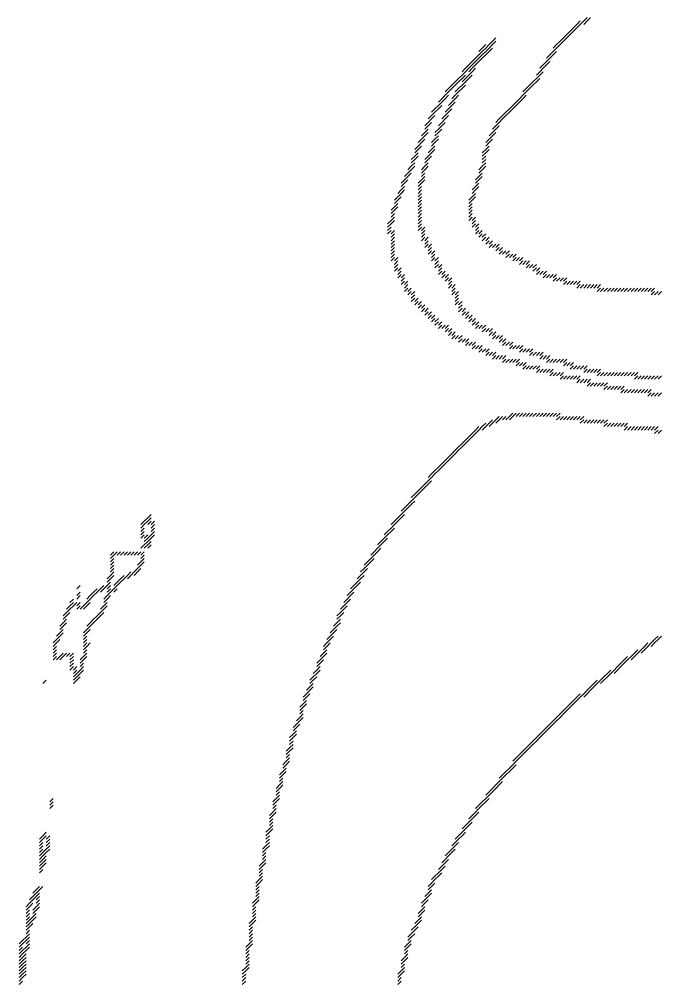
# Model space of a CAD drawing. Header units: metres. Extents: x 526 to 1383, y 73 to 1012.
# Drawn here: x 553 to 742.5, y 439.5 to 724.5 of the extents above; entities that cross this region are included whole.
import ezdxf

# ---------------------------------------------------------------- set-up
doc = ezdxf.new("R2010")
doc.units = ezdxf.units.M

msp = doc.modelspace()

# ---------------------------------------------------------------- linework, layer by layer
for p, q in [((718, 723), (719, 724)), ((719, 723), (720, 724)), ((720, 724), (721, 725)), ((720, 723), (721, 724)), ((721, 724), (722, 725)), ((716, 721), (717, 722)), ((717, 722), (718, 723)), ((717, 721), (718, 722)), ((718, 722), (719, 723)), ((693, 718), (694, 719)), ((713, 718), (714, 719)), ((714, 719), (715, 720)), ((714, 718), (715, 719)), ((715, 720), (716, 721)), ((715, 719), (716, 720)), ((716, 720), (717, 721)), ((689, 715), (690, 716)), ((690, 716), (691, 717)), ((690, 715), (691, 716)), ((691, 716), (692, 717)), ((691, 715), (692, 716)), ((692, 717), (693, 718)), ((692, 716), (693, 717)), ((692, 715), (693, 716)), ((693, 717), (694, 718)), ((711, 716), (712, 717)), ((711, 715), (712, 716)), ((712, 717), (713, 718)), ((712, 716), (713, 717)), ((713, 717), (714, 718)), ((687, 712), (688, 713)), ((688, 713), (689, 714)), ((688, 712), (689, 713)), ((689, 714), (690, 715)), ((689, 713), (690, 714)), ((689, 712), (690, 713)), ((690, 714), (691, 715)), ((690, 713), (691, 714)), ((691, 714), (692, 715)), ((709, 713), (710, 714)), ((709, 712), (710, 713)), ((710, 714), (711, 715)), ((710, 713), (711, 714)), ((711, 714), (712, 715)), ((684, 709), (685, 710)), ((685, 710), (686, 711)), ((685, 709), (686, 710)), ((686, 711), (687, 712)), ((686, 710), (687, 711)), ((686, 709), (687, 710)), ((687, 711), (688, 712)), ((687, 710), (688, 711)), ((687, 709), (688, 710)), ((688, 711), (689, 712)), ((707, 710), (708, 711)), ((707, 709), (708, 710)), ((708, 711), (709, 712)), ((708, 710), (709, 711)), ((709, 711), (710, 712)), ((682, 706), (683, 707)), ((683, 707), (684, 708)), ((683, 706), (684, 707)), ((684, 708), (685, 709)), ((684, 707), (685, 708)), ((684, 706), (685, 707)), ((685, 707), (686, 708)), ((685, 706), (686, 707)), ((686, 708), (687, 709)), ((686, 707), (687, 708)), ((705, 706), (706, 707)), ((706, 708), (707, 709)), ((706, 707), (707, 708)), ((706, 706), (707, 707)), ((707, 708), (708, 709)), ((679, 703), (680, 704)), ((680, 704), (681, 705)), ((680, 703), (681, 704)), ((681, 705), (682, 706)), ((681, 704), (682, 705)), ((682, 705), (683, 706)), ((682, 703), (683, 704)), ((683, 704), (684, 705)), ((683, 703), (684, 704)), ((684, 705), (685, 706)), ((684, 704), (685, 705)), ((702, 703), (703, 704)), ((703, 704), (704, 705)), ((703, 703), (704, 704)), ((704, 705), (705, 706)), ((704, 704), (705, 705)), ((705, 705), (706, 706)), ((678, 701), (679, 702)), ((679, 702), (680, 703)), ((679, 701), (680, 702)), ((681, 701), (682, 702)), ((682, 702), (683, 703)), ((682, 701), (683, 702)), ((701, 701), (702, 702)), ((702, 702), (703, 703)), ((702, 701), (703, 702)), ((676, 698), (677, 699)), ((677, 700), (678, 701)), ((677, 699), (678, 700)), ((677, 698), (678, 699)), ((678, 700), (679, 701)), ((680, 699), (681, 700)), ((680, 698), (681, 699)), ((681, 700), (682, 701)), ((681, 699), (682, 700)), ((698, 698), (699, 699)), ((699, 699), (700, 700)), ((699, 698), (700, 699)), ((700, 700), (701, 701)), ((700, 699), (701, 700)), ((701, 700), (702, 701)), ((674, 695), (675, 696)), ((675, 697), (676, 698)), ((675, 696), (676, 697)), ((675, 695), (676, 696)), ((676, 697), (677, 698)), ((678, 695), (679, 696)), ((679, 697), (680, 698)), ((679, 696), (680, 697)), ((679, 695), (680, 696)), ((680, 697), (681, 698)), ((695, 695), (696, 696)), ((696, 696), (697, 697)), ((696, 695), (697, 696)), ((697, 697), (698, 698)), ((697, 696), (698, 697)), ((698, 697), (699, 698)), ((673, 693), (674, 694)), ((673, 692), (674, 693)), ((674, 694), (675, 695)), ((674, 693), (675, 694)), ((677, 693), (678, 694)), ((677, 692), (678, 693)), ((678, 694), (679, 695)), ((678, 693), (679, 694)), ((693, 692), (694, 693)), ((694, 694), (695, 695)), ((694, 693), (695, 694)), ((694, 692), (695, 693)), ((695, 694), (696, 695)), ((672, 690), (673, 691)), ((672, 689), (673, 690)), ((673, 691), (674, 692)), ((673, 690), (674, 691)), ((676, 691), (677, 692)), ((676, 690), (677, 691)), ((676, 689), (677, 690)), ((677, 691), (678, 692)), ((692, 690), (693, 691)), ((692, 689), (693, 690)), ((693, 691), (694, 692)), ((693, 690), (694, 691)), ((670, 686), (671, 687)), ((671, 688), (672, 689)), ((671, 687), (672, 688)), ((671, 686), (672, 687)), ((672, 688), (673, 689)), ((675, 688), (676, 689)), ((675, 687), (676, 688)), ((675, 686), (676, 687)), ((676, 688), (677, 689)), ((691, 688), (692, 689)), ((691, 687), (692, 688)), ((691, 686), (692, 687)), ((692, 688), (693, 689)), ((669, 683), (670, 684)), ((670, 685), (671, 686)), ((670, 684), (671, 685)), ((670, 683), (671, 684)), ((673, 683), (674, 684)), ((674, 685), (675, 686)), ((674, 684), (675, 685)), ((674, 683), (675, 684)), ((675, 685), (676, 686)), ((690, 685), (691, 686)), ((690, 684), (691, 685)), ((690, 683), (691, 684)), ((691, 685), (692, 686)), ((669, 682), (670, 683)), ((669, 681), (670, 682)), ((673, 682), (674, 683)), ((673, 681), (674, 682)), ((690, 682), (691, 683)), ((690, 681), (691, 682)), ((667, 678), (668, 679)), ((668, 680), (669, 681)), ((668, 679), (669, 680)), ((668, 678), (669, 679)), ((669, 680), (670, 681)), ((672, 680), (673, 681)), ((672, 679), (673, 680)), ((672, 678), (673, 679)), ((673, 680), (674, 681)), ((689, 680), (690, 681)), ((689, 679), (690, 680)), ((689, 678), (690, 679)), ((690, 680), (691, 681)), ((666, 676), (667, 677)), ((666, 675), (667, 676)), ((667, 677), (668, 678)), ((667, 676), (668, 677)), ((671, 676), (672, 677)), ((671, 675), (672, 676)), ((672, 677), (673, 678)), ((672, 676), (673, 677)), ((688, 677), (689, 678)), ((688, 676), (689, 677)), ((688, 675), (689, 676)), ((689, 677), (690, 678)), ((665, 673), (666, 674)), ((665, 672), (666, 673)), ((666, 674), (667, 675)), ((666, 673), (667, 674)), ((671, 674), (672, 675)), ((671, 673), (672, 674)), ((671, 672), (672, 673)), ((687, 674), (688, 675)), ((687, 673), (688, 674)), ((687, 672), (688, 673)), ((688, 674), (689, 675)), ((664, 671), (665, 672)), ((664, 670), (665, 671)), ((664, 669), (665, 670)), ((665, 671), (666, 672)), ((671, 671), (672, 672)), ((671, 670), (672, 671)), ((671, 669), (672, 670)), ((686, 671), (687, 672)), ((686, 670), (687, 671)), ((686, 669), (687, 670)), ((687, 671), (688, 672)), ((663, 668), (664, 669)), ((663, 667), (664, 668)), ((663, 666), (664, 667)), ((664, 668), (665, 669)), ((671, 668), (672, 669)), ((671, 667), (672, 668)), ((671, 666), (672, 667)), ((686, 668), (687, 669)), ((686, 667), (687, 668)), ((686, 666), (687, 667)), ((662, 664), (663, 665)), ((663, 665), (664, 666)), ((663, 664), (664, 665)), ((671, 665), (672, 666)), ((671, 664), (672, 665)), ((686, 665), (687, 666)), ((687, 665), (688, 666)), ((687, 664), (688, 665)), ((662, 663), (663, 664)), ((662, 662), (663, 663)), ((662, 661), (663, 662)), ((663, 661), (664, 662)), ((671, 663), (672, 664)), ((671, 662), (672, 663)), ((672, 662), (673, 663)), ((672, 661), (673, 662)), ((687, 663), (688, 664)), ((688, 663), (689, 664)), ((688, 662), (689, 663)), ((688, 661), (689, 662)), ((689, 661), (690, 662)), ((663, 660), (664, 661)), ((663, 659), (664, 660)), ((663, 658), (664, 659)), ((672, 660), (673, 661)), ((672, 659), (673, 660)), ((673, 659), (674, 660)), ((673, 658), (674, 659)), ((689, 660), (690, 661)), ((690, 660), (691, 661)), ((690, 659), (691, 660)), ((691, 659), (692, 660)), ((691, 658), (692, 659)), ((692, 658), (693, 659)), ((663, 657), (664, 658)), ((663, 656), (664, 657)), ((663, 655), (664, 656)), ((673, 657), (674, 658)), ((674, 657), (675, 658)), ((674, 656), (675, 657)), ((674, 655), (675, 656)), ((675, 655), (676, 656)), ((692, 657), (693, 658)), ((693, 657), (694, 658)), ((694, 657), (695, 658)), ((694, 656), (695, 657)), ((695, 656), (696, 657)), ((695, 655), (696, 656)), ((696, 655), (697, 656)), ((697, 655), (698, 656)), ((663, 654), (664, 655)), ((663, 653), (664, 654)), ((664, 653), (665, 654)), ((664, 652), (665, 653)), ((675, 654), (676, 655)), ((675, 653), (676, 654)), ((676, 653), (677, 654)), ((676, 652), (677, 653)), ((697, 654), (698, 655)), ((698, 654), (699, 655)), ((699, 654), (700, 655)), ((699, 653), (700, 654)), ((700, 653), (701, 654)), ((701, 653), (702, 654)), ((701, 652), (702, 653)), ((702, 652), (703, 653)), ((703, 652), (704, 653)), ((664, 651), (665, 652)), ((664, 650), (665, 651)), ((665, 650), (666, 651)), ((665, 649), (666, 650)), ((676, 651), (677, 652)), ((677, 651), (678, 652)), ((677, 650), (678, 651)), ((677, 649), (678, 650)), ((678, 649), (679, 650)), ((703, 651), (704, 652)), ((704, 651), (705, 652)), ((705, 651), (706, 652)), ((705, 650), (706, 651)), ((706, 650), (707, 651)), ((706, 649), (707, 650)), ((707, 649), (708, 650)), ((708, 649), (709, 650)), ((665, 648), (666, 649)), ((666, 648), (667, 649)), ((666, 647), (667, 648)), ((666, 646), (667, 647)), ((667, 646), (668, 647)), ((678, 648), (679, 649)), ((679, 648), (680, 649)), ((679, 647), (680, 648)), ((680, 647), (681, 648)), ((680, 646), (681, 647)), ((708, 648), (709, 649)), ((709, 648), (710, 649)), ((710, 648), (711, 649)), ((711, 648), (712, 649)), ((711, 647), (712, 648)), ((712, 647), (713, 648)), ((713, 647), (714, 648)), ((714, 647), (715, 648)), ((714, 646), (715, 647)), ((715, 646), (716, 647)), ((716, 646), (717, 647)), ((717, 646), (718, 647)), ((718, 646), (719, 647)), ((667, 645), (668, 646)), ((667, 644), (668, 645)), ((668, 644), (669, 645)), ((680, 645), (681, 646)), ((681, 645), (682, 646)), ((681, 644), (682, 645)), ((718, 645), (719, 646)), ((719, 645), (720, 646)), ((720, 645), (721, 646)), ((721, 645), (722, 646)), ((722, 645), (723, 646)), ((723, 645), (724, 646)), ((724, 645), (725, 646)), ((724, 644), (725, 645)), ((725, 644), (726, 645)), ((726, 644), (727, 645)), ((727, 644), (728, 645)), ((728, 644), (729, 645)), ((729, 644), (730, 645)), ((730, 644), (731, 645)), ((731, 644), (732, 645)), ((732, 644), (733, 645)), ((733, 644), (734, 645)), ((734, 644), (735, 645)), ((735, 644), (736, 645)), ((736, 644), (737, 645)), ((737, 644), (738, 645)), ((738, 644), (739, 645)), ((739, 644), (740, 645)), ((740, 644), (741, 645)), ((668, 643), (669, 644)), ((669, 643), (670, 644)), ((669, 642), (670, 643)), ((669, 641), (670, 642)), ((670, 641), (671, 642)), ((681, 643), (682, 644)), ((682, 643), (683, 644)), ((682, 642), (683, 643)), ((682, 641), (683, 642)), ((740, 643), (741, 644)), ((741, 643), (742, 644)), ((742, 643), (743, 644)), ((670, 640), (671, 641)), ((671, 640), (672, 641)), ((671, 639), (672, 640)), ((672, 639), (673, 640)), ((672, 638), (673, 639)), ((673, 638), (674, 639)), ((682, 640), (683, 641)), ((683, 640), (684, 641)), ((683, 639), (684, 640)), ((683, 638), (684, 639)), ((684, 638), (685, 639)), ((673, 637), (674, 638)), ((674, 637), (675, 638)), ((674, 636), (675, 637)), ((675, 636), (676, 637)), ((675, 635), (676, 636)), ((676, 635), (677, 636)), ((684, 637), (685, 638)), ((685, 637), (686, 638)), ((685, 636), (686, 637)), ((686, 636), (687, 637)), ((686, 635), (687, 636)), ((687, 635), (688, 636)), ((676, 634), (677, 635)), ((677, 634), (678, 635)), ((677, 633), (678, 634)), ((678, 633), (679, 634)), ((679, 633), (680, 634)), ((679, 632), (680, 633)), ((680, 632), (681, 633)), ((687, 634), (688, 635)), ((688, 634), (689, 635)), ((688, 633), (689, 634)), ((689, 633), (690, 634)), ((690, 633), (691, 634)), ((690, 632), (691, 633)), ((691, 632), (692, 633)), ((692, 632), (693, 633)), ((680, 631), (681, 632)), ((681, 631), (682, 632)), ((681, 630), (682, 631)), ((682, 630), (683, 631)), ((683, 630), (684, 631)), ((683, 629), (684, 630)), ((684, 629), (685, 630)), ((685, 629), (686, 630)), ((692, 631), (693, 632)), ((693, 631), (694, 632)), ((693, 630), (694, 631)), ((694, 630), (695, 631)), ((695, 630), (696, 631)), ((695, 629), (696, 630)), ((696, 629), (697, 630)), ((685, 628), (686, 629)), ((686, 628), (687, 629)), ((687, 628), (688, 629)), ((687, 627), (688, 628)), ((688, 627), (689, 628)), ((689, 627), (690, 628)), ((689, 626), (690, 627)), ((690, 626), (691, 627)), ((691, 626), (692, 627)), ((696, 628), (697, 629)), ((697, 628), (698, 629)), ((698, 628), (699, 629)), ((698, 627), (699, 628)), ((699, 627), (700, 628)), ((700, 627), (701, 628)), ((701, 627), (702, 628)), ((701, 626), (702, 627)), ((702, 626), (703, 627)), ((703, 626), (704, 627)), ((704, 626), (705, 627)), ((691, 625), (692, 626)), ((692, 625), (693, 626)), ((693, 625), (694, 626)), ((693, 624), (694, 625)), ((694, 624), (695, 625)), ((695, 624), (696, 625)), ((696, 624), (697, 625)), ((704, 625), (705, 626)), ((705, 625), (706, 626)), ((706, 625), (707, 626)), ((707, 625), (708, 626)), ((707, 624), (708, 625)), ((708, 624), (709, 625)), ((709, 624), (710, 625)), ((696, 623), (697, 624)), ((697, 623), (698, 624)), ((698, 623), (699, 624)), ((699, 623), (700, 624)), ((700, 623), (701, 624)), ((700, 622), (701, 623)), ((701, 622), (702, 623)), ((702, 622), (703, 623)), ((702, 621), (703, 622)), ((703, 621), (704, 622)), ((704, 621), (705, 622)), ((705, 621), (706, 622)), ((706, 621), (707, 622)), ((709, 623), (710, 624)), ((710, 623), (711, 624)), ((711, 623), (712, 624)), ((712, 623), (713, 624)), ((713, 623), (714, 624)), ((714, 623), (715, 624)), ((714, 622), (715, 623)), ((715, 622), (716, 623)), ((716, 622), (717, 623)), ((716, 621), (717, 622)), ((717, 621), (718, 622)), ((718, 621), (719, 622)), ((719, 621), (720, 622)), ((720, 621), (721, 622)), ((706, 620), (707, 621)), ((707, 620), (708, 621)), ((708, 620), (709, 621)), ((709, 620), (710, 621)), ((710, 620), (711, 621)), ((710, 619), (711, 620)), ((711, 619), (712, 620)), ((712, 619), (713, 620)), ((713, 619), (714, 620)), ((713, 618), (714, 619)), ((714, 618), (715, 619)), ((715, 618), (716, 619)), ((716, 618), (717, 619)), ((717, 618), (718, 619)), ((718, 618), (719, 619)), ((720, 620), (721, 621)), ((721, 620), (722, 621)), ((722, 620), (723, 621)), ((723, 620), (724, 621)), ((724, 620), (725, 621)), ((724, 619), (725, 620)), ((725, 619), (726, 620)), ((726, 619), (727, 620)), ((727, 619), (728, 620)), ((728, 619), (729, 620)), ((729, 619), (730, 620)), ((730, 619), (731, 620)), ((731, 619), (732, 620)), ((732, 619), (733, 620)), ((733, 619), (734, 620)), ((734, 619), (735, 620)), ((735, 619), (736, 620)), ((735, 618), (736, 619)), ((736, 618), (737, 619)), ((737, 618), (738, 619)), ((738, 618), (739, 619)), ((739, 618), (740, 619)), ((740, 618), (741, 619)), ((741, 618), (742, 619)), ((742, 618), (743, 619)), ((718, 617), (719, 618)), ((719, 617), (720, 618)), ((720, 617), (721, 618)), ((721, 617), (722, 618)), ((721, 616), (722, 617)), ((722, 616), (723, 617)), ((723, 616), (724, 617)), ((724, 616), (725, 617)), ((725, 616), (726, 617)), ((726, 616), (727, 617)), ((726, 615), (727, 616)), ((727, 615), (728, 616)), ((728, 615), (729, 616)), ((729, 615), (730, 616)), ((730, 615), (731, 616)), ((731, 615), (732, 616)), ((731, 614), (732, 615)), ((732, 614), (733, 615)), ((733, 614), (734, 615)), ((734, 614), (735, 615)), ((735, 614), (736, 615)), ((736, 614), (737, 615)), ((737, 614), (738, 615)), ((738, 614), (739, 615)), ((739, 614), (740, 615)), ((739, 613), (740, 614)), ((740, 613), (741, 614)), ((741, 613), (742, 614)), ((742, 613), (743, 614)), ((698, 607), (699, 608)), ((699, 607), (700, 608)), ((700, 607), (701, 608)), ((701, 607), (702, 608)), ((702, 607), (703, 608)), ((703, 607), (704, 608)), ((704, 607), (705, 608)), ((705, 607), (706, 608)), ((706, 607), (707, 608)), ((707, 607), (708, 608)), ((708, 607), (709, 608)), ((709, 607), (710, 608)), ((710, 607), (711, 608)), ((711, 607), (712, 608)), ((712, 607), (713, 608)), ((690, 604), (691, 605)), ((691, 604), (692, 605)), ((692, 605), (693, 606)), ((692, 604), (693, 605)), ((693, 605), (694, 606)), ((694, 606), (695, 607)), ((694, 605), (695, 606)), ((695, 606), (696, 607)), ((696, 606), (697, 607)), ((697, 606), (698, 607)), ((698, 606), (699, 607)), ((712, 606), (713, 607)), ((713, 606), (714, 607)), ((714, 606), (715, 607)), ((715, 606), (716, 607)), ((716, 606), (717, 607)), ((717, 606), (718, 607)), ((718, 606), (719, 607)), ((719, 606), (720, 607)), ((719, 605), (720, 606)), ((720, 605), (721, 606)), ((721, 605), (722, 606)), ((722, 605), (723, 606)), ((723, 605), (724, 606)), ((724, 605), (725, 606)), ((725, 605), (726, 606)), ((726, 605), (727, 606)), ((726, 604), (727, 605)), ((727, 604), (728, 605)), ((728, 604), (729, 605)), ((729, 604), (730, 605)), ((730, 604), (731, 605)), ((731, 604), (732, 605)), ((732, 604), (733, 605)), ((686, 601), (687, 602)), ((687, 602), (688, 603)), ((687, 601), (688, 602)), ((688, 603), (689, 604)), ((688, 602), (689, 603)), ((689, 603), (690, 604)), ((690, 603), (691, 604)), ((732, 603), (733, 604)), ((733, 603), (734, 604)), ((734, 603), (735, 604)), ((735, 603), (736, 604)), ((736, 603), (737, 604)), ((737, 603), (738, 604)), ((738, 603), (739, 604)), ((739, 603), (740, 604)), ((740, 603), (741, 604)), ((741, 603), (742, 604)), ((741, 602), (742, 603)), ((742, 602), (743, 603)), ((683, 598), (684, 599)), ((684, 599), (685, 600)), ((684, 598), (685, 599)), ((685, 600), (686, 601)), ((685, 599), (686, 600)), ((686, 600), (687, 601)), ((680, 595), (681, 596)), ((681, 596), (682, 597)), ((681, 595), (682, 596)), ((682, 597), (683, 598)), ((682, 596), (683, 597)), ((683, 597), (684, 598)), ((677, 592), (678, 593)), ((678, 593), (679, 594)), ((678, 592), (679, 593)), ((679, 594), (680, 595)), ((679, 593), (680, 594)), ((680, 594), (681, 595)), ((674, 589), (675, 590)), ((675, 590), (676, 591)), ((675, 589), (676, 590)), ((676, 591), (677, 592)), ((676, 590), (677, 591)), ((677, 591), (678, 592)), ((673, 587), (674, 588)), ((674, 588), (675, 589)), ((674, 587), (675, 588)), ((670, 584), (671, 585)), ((671, 585), (672, 586)), ((671, 584), (672, 585)), ((672, 586), (673, 587)), ((672, 585), (673, 586)), ((673, 586), (674, 587)), ((668, 581), (669, 582)), ((669, 583), (670, 584)), ((669, 582), (670, 583)), ((669, 581), (670, 582)), ((670, 583), (671, 584)), ((666, 579), (667, 580)), ((666, 578), (667, 579)), ((667, 580), (668, 581)), ((667, 579), (668, 580)), ((668, 580), (669, 581)), ((589, 575), (590, 576)), ((590, 576), (591, 577)), ((590, 575), (591, 576)), ((591, 577), (592, 578)), ((591, 576), (592, 577)), ((591, 575), (592, 576)), ((592, 575), (593, 576)), ((663, 575), (664, 576)), ((664, 576), (665, 577)), ((664, 575), (665, 576)), ((665, 577), (666, 578)), ((665, 576), (666, 577)), ((666, 577), (667, 578)), ((589, 574), (590, 575)), ((589, 573), (590, 574)), ((589, 572), (590, 573)), ((592, 574), (593, 575)), ((592, 573), (593, 574)), ((592, 572), (593, 573)), ((661, 572), (662, 573)), ((662, 573), (663, 574)), ((662, 572), (663, 573)), ((663, 574), (664, 575)), ((663, 573), (664, 574)), ((589, 571), (590, 572)), ((590, 571), (591, 572)), ((590, 570), (591, 571)), ((590, 569), (591, 570)), ((591, 571), (592, 572)), ((591, 570), (592, 571)), ((591, 569), (592, 570)), ((592, 571), (593, 572)), ((659, 569), (660, 570)), ((660, 570), (661, 571)), ((660, 569), (661, 570)), ((661, 571), (662, 572)), ((661, 570), (662, 571)), ((589, 568), (590, 569)), ((590, 568), (591, 569)), ((591, 568), (592, 569)), ((658, 567), (659, 568)), ((659, 568), (660, 569)), ((659, 567), (660, 568)), ((580, 566), (581, 567)), ((580, 565), (581, 566)), ((580, 564), (581, 565)), ((581, 566), (582, 567)), ((582, 566), (583, 567)), ((583, 566), (584, 567)), ((584, 566), (585, 567)), ((585, 566), (586, 567)), ((586, 566), (587, 567)), ((587, 566), (588, 567)), ((588, 566), (589, 567)), ((589, 566), (590, 567)), ((589, 565), (590, 566)), ((589, 564), (590, 565)), ((656, 564), (657, 565)), ((657, 566), (658, 567)), ((657, 565), (658, 566)), ((657, 564), (658, 565)), ((658, 566), (659, 567)), ((580, 563), (581, 564)), ((580, 562), (581, 563)), ((580, 561), (581, 562)), ((587, 561), (588, 562)), ((588, 563), (589, 564)), ((588, 562), (589, 563)), ((588, 561), (589, 562)), ((589, 563), (590, 564)), ((654, 561), (655, 562)), ((655, 563), (656, 564)), ((655, 562), (656, 563)), ((655, 561), (656, 562)), ((656, 563), (657, 564)), ((579, 559), (580, 560)), ((579, 558), (580, 559)), ((580, 560), (581, 561)), ((580, 559), (581, 560)), ((582, 558), (583, 559)), ((583, 559), (584, 560)), ((583, 558), (584, 559)), ((584, 559), (585, 560)), ((585, 560), (586, 561)), ((585, 559), (586, 560)), ((586, 560), (587, 561)), ((587, 560), (588, 561)), ((653, 559), (654, 560)), ((653, 558), (654, 559)), ((654, 560), (655, 561)), ((654, 559), (655, 560)), ((570, 556), (571, 557)), ((575, 555), (576, 556)), ((576, 555), (577, 556)), ((577, 556), (578, 557)), ((577, 555), (578, 556)), ((578, 556), (579, 557)), ((579, 557), (580, 558)), ((579, 556), (580, 557)), ((579, 555), (580, 556)), ((580, 555), (581, 556)), ((581, 557), (582, 558)), ((581, 556), (582, 557)), ((581, 555), (582, 556)), ((582, 557), (583, 558)), ((651, 556), (652, 557)), ((651, 555), (652, 556)), ((652, 557), (653, 558)), ((652, 556), (653, 557)), ((653, 557), (654, 558)), ((568, 552), (569, 553)), ((570, 554), (571, 555)), ((570, 553), (571, 554)), ((573, 553), (574, 554)), ((573, 552), (574, 553)), ((574, 554), (575, 555)), ((574, 553), (575, 554)), ((575, 554), (576, 555)), ((578, 553), (579, 554)), ((578, 552), (579, 553)), ((579, 554), (580, 555)), ((579, 553), (580, 554)), ((649, 552), (650, 553)), ((650, 554), (651, 555)), ((650, 553), (651, 554)), ((650, 552), (651, 553)), ((651, 554), (652, 555)), ((567, 550), (568, 551)), ((568, 551), (569, 552)), ((568, 550), (569, 551)), ((569, 551), (570, 552)), ((570, 551), (571, 552)), ((570, 550), (571, 551)), ((571, 550), (572, 551)), ((572, 551), (573, 552)), ((572, 550), (573, 551)), ((573, 551), (574, 552)), ((577, 550), (578, 551)), ((578, 551), (579, 552)), ((578, 550), (579, 551)), ((648, 550), (649, 551)), ((649, 551), (650, 552)), ((649, 550), (650, 551)), ((566, 548), (567, 549)), ((566, 547), (567, 548)), ((567, 549), (568, 550)), ((567, 548), (568, 549)), ((575, 547), (576, 548)), ((576, 548), (577, 549)), ((576, 547), (577, 548)), ((577, 549), (578, 550)), ((577, 548), (578, 549)), ((647, 548), (648, 549)), ((647, 547), (648, 548)), ((648, 549), (649, 550)), ((648, 548), (649, 549)), ((565, 545), (566, 546)), ((565, 544), (566, 545)), ((566, 546), (567, 547)), ((566, 545), (567, 546)), ((573, 545), (574, 546)), ((573, 544), (574, 545)), ((574, 546), (575, 547)), ((574, 545), (575, 546)), ((575, 546), (576, 547)), ((646, 545), (647, 546)), ((646, 544), (647, 545)), ((647, 546), (648, 547)), ((647, 545), (648, 546)), ((564, 542), (565, 543)), ((564, 541), (565, 542)), ((565, 543), (566, 544)), ((565, 542), (566, 543)), ((572, 543), (573, 544)), ((572, 542), (573, 543)), ((572, 541), (573, 542)), ((573, 543), (574, 544)), ((644, 541), (645, 542)), ((645, 543), (646, 544)), ((645, 542), (646, 543)), ((645, 541), (646, 542)), ((646, 543), (647, 544)), ((741, 541), (742, 542)), ((742, 541), (743, 542)), ((563, 540), (564, 541)), ((563, 539), (564, 540)), ((563, 538), (564, 539)), ((564, 540), (565, 541)), ((572, 540), (573, 541)), ((572, 539), (573, 540)), ((572, 538), (573, 539)), ((573, 539), (574, 540)), ((643, 539), (644, 540)), ((643, 538), (644, 539)), ((644, 540), (645, 541)), ((644, 539), (645, 540)), ((737, 538), (738, 539)), ((738, 539), (739, 540)), ((738, 538), (739, 539)), ((739, 539), (740, 540)), ((740, 540), (741, 541)), ((740, 539), (741, 540)), ((741, 540), (742, 541)), ((563, 537), (564, 538)), ((563, 536), (564, 537)), ((563, 535), (564, 536)), ((564, 535), (565, 536)), ((565, 536), (566, 537)), ((565, 535), (566, 536)), ((566, 536), (567, 537)), ((567, 536), (568, 537)), ((568, 536), (569, 537)), ((568, 535), (569, 536)), ((571, 535), (572, 536)), ((572, 537), (573, 538)), ((572, 536), (573, 537)), ((572, 535), (573, 536)), ((642, 536), (643, 537)), ((642, 535), (643, 536)), ((643, 537), (644, 538)), ((643, 536), (644, 537)), ((732, 535), (733, 536)), ((733, 535), (734, 536)), ((734, 536), (735, 537)), ((734, 535), (735, 536)), ((735, 537), (736, 538)), ((735, 536), (736, 537)), ((736, 537), (737, 538)), ((737, 537), (738, 538)), ((568, 534), (569, 535)), ((568, 533), (569, 534)), ((568, 532), (569, 533)), ((569, 532), (570, 533)), ((571, 534), (572, 535)), ((571, 533), (572, 534)), ((571, 532), (572, 533)), ((641, 534), (642, 535)), ((641, 533), (642, 534)), ((641, 532), (642, 533)), ((642, 534), (643, 535)), ((729, 532), (730, 533)), ((730, 533), (731, 534)), ((730, 532), (731, 533)), ((731, 534), (732, 535)), ((731, 533), (732, 534)), ((732, 534), (733, 535)), ((569, 531), (570, 532)), ((569, 530), (570, 531)), ((570, 531), (571, 532)), ((570, 530), (571, 531)), ((571, 531), (572, 532)), ((640, 531), (641, 532)), ((640, 530), (641, 531)), ((641, 531), (642, 532)), ((726, 530), (727, 531)), ((727, 531), (728, 532)), ((727, 530), (728, 531)), ((728, 531), (729, 532)), ((729, 531), (730, 532)), ((560, 528), (561, 529)), ((569, 529), (570, 530)), ((569, 528), (570, 529)), ((570, 529), (571, 530)), ((639, 529), (640, 530)), ((639, 528), (640, 529)), ((639, 527), (640, 528)), ((640, 529), (641, 530)), ((722, 527), (723, 528)), ((723, 528), (724, 529)), ((723, 527), (724, 528)), ((724, 528), (725, 529)), ((725, 529), (726, 530)), ((725, 528), (726, 529)), ((726, 529), (727, 530)), ((637, 524), (638, 525)), ((638, 526), (639, 527)), ((638, 525), (639, 526)), ((638, 524), (639, 525)), ((639, 526), (640, 527)), ((718, 524), (719, 525)), ((719, 524), (720, 525)), ((720, 525), (721, 526)), ((720, 524), (721, 525)), ((721, 526), (722, 527)), ((721, 525), (722, 526)), ((722, 526), (723, 527)), ((636, 521), (637, 522)), ((637, 523), (638, 524)), ((637, 522), (638, 523)), ((637, 521), (638, 522)), ((715, 521), (716, 522)), ((716, 522), (717, 523)), ((716, 521), (717, 522)), ((717, 523), (718, 524)), ((717, 522), (718, 523)), ((718, 523), (719, 524)), ((636, 520), (637, 521)), ((636, 519), (637, 520)), ((636, 518), (637, 519)), ((712, 518), (713, 519)), ((713, 519), (714, 520)), ((713, 518), (714, 519)), ((714, 520), (715, 521)), ((714, 519), (715, 520)), ((715, 520), (716, 521)), ((634, 515), (635, 516)), ((635, 517), (636, 518)), ((635, 516), (636, 517)), ((635, 515), (636, 516)), ((636, 517), (637, 518)), ((709, 515), (710, 516)), ((710, 516), (711, 517)), ((710, 515), (711, 516)), ((711, 517), (712, 518)), ((711, 516), (712, 517)), ((712, 517), (713, 518)), ((633, 512), (634, 513)), ((634, 514), (635, 515)), ((634, 513), (635, 514)), ((634, 512), (635, 513)), ((706, 512), (707, 513)), ((707, 513), (708, 514)), ((707, 512), (708, 513)), ((708, 514), (709, 515)), ((708, 513), (709, 514)), ((709, 514), (710, 515)), ((633, 511), (634, 512)), ((633, 510), (634, 511)), ((704, 510), (705, 511)), ((705, 511), (706, 512)), ((705, 510), (706, 511)), ((706, 511), (707, 512)), ((632, 508), (633, 509)), ((632, 507), (633, 508)), ((633, 509), (634, 510)), ((633, 508), (634, 509)), ((701, 507), (702, 508)), ((702, 508), (703, 509)), ((702, 507), (703, 508)), ((703, 509), (704, 510)), ((703, 508), (704, 509)), ((704, 509), (705, 510)), ((631, 504), (632, 505)), ((632, 506), (633, 507)), ((632, 505), (633, 506)), ((632, 504), (633, 505)), ((699, 505), (700, 506)), ((699, 504), (700, 505)), ((700, 506), (701, 507)), ((700, 505), (701, 506)), ((701, 506), (702, 507)), ((630, 501), (631, 502)), ((631, 503), (632, 504)), ((631, 502), (632, 503)), ((631, 501), (632, 502)), ((696, 501), (697, 502)), ((697, 502), (698, 503)), ((697, 501), (698, 502)), ((698, 503), (699, 504)), ((698, 502), (699, 503)), ((699, 503), (700, 504)), ((630, 500), (631, 501)), ((630, 499), (631, 500)), ((630, 498), (631, 499)), ((694, 498), (695, 499)), ((695, 500), (696, 501)), ((695, 499), (696, 500)), ((695, 498), (696, 499)), ((696, 500), (697, 501)), ((629, 497), (630, 498)), ((629, 496), (630, 497)), ((629, 495), (630, 496)), ((630, 497), (631, 498)), ((691, 495), (692, 496)), ((692, 496), (693, 497)), ((692, 495), (693, 496)), ((693, 497), (694, 498)), ((693, 496), (694, 497)), ((694, 497), (695, 498)), ((562, 493), (563, 494)), ((628, 493), (629, 494)), ((629, 494), (630, 495)), ((629, 493), (630, 494)), ((690, 493), (691, 494)), ((691, 494), (692, 495)), ((691, 493), (692, 494)), ((562, 492), (563, 493)), ((562, 491), (563, 492)), ((628, 492), (629, 493)), ((628, 491), (629, 492)), ((628, 490), (629, 491)), ((688, 491), (689, 492)), ((688, 490), (689, 491)), ((689, 492), (690, 493)), ((689, 491), (690, 492)), ((690, 492), (691, 493)), ((627, 489), (628, 490)), ((627, 488), (628, 489)), ((627, 487), (628, 488)), ((628, 489), (629, 490)), ((686, 488), (687, 489)), ((686, 487), (687, 488)), ((687, 489), (688, 490)), ((687, 488), (688, 489)), ((688, 489), (689, 490)), ((626, 484), (627, 485)), ((627, 486), (628, 487)), ((627, 485), (628, 486)), ((627, 484), (628, 485)), ((684, 485), (685, 486)), ((684, 484), (685, 485)), ((685, 486), (686, 487)), ((685, 485), (686, 486)), ((686, 486), (687, 487)), ((559, 482), (560, 483)), ((559, 481), (560, 482)), ((560, 483), (561, 484)), ((560, 482), (561, 483)), ((561, 482), (562, 483)), ((561, 481), (562, 482)), ((626, 483), (627, 484)), ((626, 482), (627, 483)), ((626, 481), (627, 482)), ((682, 482), (683, 483)), ((682, 481), (683, 482)), ((683, 483), (684, 484)), ((683, 482), (684, 483)), ((684, 483), (685, 484)), ((559, 480), (560, 481)), ((559, 479), (560, 480)), ((559, 478), (560, 479)), ((560, 478), (561, 479)), ((561, 480), (562, 481)), ((561, 479), (562, 480)), ((561, 478), (562, 479)), ((625, 479), (626, 480)), ((625, 478), (626, 479)), ((626, 480), (627, 481)), ((626, 479), (627, 480)), ((680, 478), (681, 479)), ((681, 480), (682, 481)), ((681, 479), (682, 480)), ((681, 478), (682, 479)), ((682, 480), (683, 481)), ((559, 477), (560, 478)), ((559, 476), (560, 477)), ((559, 475), (560, 476)), ((560, 477), (561, 478)), ((560, 476), (561, 477)), ((560, 475), (561, 476)), ((625, 477), (626, 478)), ((625, 476), (626, 477)), ((625, 475), (626, 476)), ((678, 475), (679, 476)), ((679, 477), (680, 478)), ((679, 476), (680, 477)), ((679, 475), (680, 476)), ((680, 477), (681, 478)), ((559, 474), (560, 475)), ((559, 473), (560, 474)), ((560, 474), (561, 475)), ((624, 474), (625, 475)), ((624, 473), (625, 474)), ((625, 474), (626, 475)), ((677, 473), (678, 474)), ((678, 474), (679, 475)), ((678, 473), (679, 474)), ((559, 472), (560, 473)), ((624, 472), (625, 473)), ((624, 471), (625, 472)), ((624, 470), (625, 471)), ((675, 470), (676, 471)), ((676, 471), (677, 472)), ((676, 470), (677, 471)), ((677, 472), (678, 473)), ((677, 471), (678, 472)), ((558, 467), (559, 468)), ((559, 467), (560, 468)), ((623, 469), (624, 470)), ((623, 468), (624, 469)), ((623, 467), (624, 468)), ((624, 469), (625, 470)), ((674, 468), (675, 469)), ((674, 467), (675, 468)), ((675, 469), (676, 470)), ((675, 468), (676, 469)), ((556, 464), (557, 465)), ((557, 466), (558, 467)), ((557, 465), (558, 466)), ((557, 464), (558, 465)), ((558, 466), (559, 467)), ((558, 465), (559, 466)), ((558, 464), (559, 465)), ((623, 466), (624, 467)), ((623, 465), (624, 466)), ((623, 464), (624, 465)), ((673, 465), (674, 466)), ((673, 464), (674, 465)), ((674, 466), (675, 467)), ((674, 465), (675, 466)), ((555, 462), (556, 463)), ((555, 461), (556, 462)), ((556, 463), (557, 464)), ((556, 462), (557, 463)), ((557, 461), (558, 462)), ((558, 463), (559, 464)), ((558, 462), (559, 463)), ((558, 461), (559, 462)), ((622, 463), (623, 464)), ((622, 462), (623, 463)), ((622, 461), (623, 462)), ((623, 463), (624, 464)), ((672, 463), (673, 464)), ((672, 462), (673, 463)), ((672, 461), (673, 462)), ((673, 463), (674, 464)), ((555, 460), (556, 461)), ((555, 459), (556, 460)), ((555, 458), (556, 459)), ((556, 458), (557, 459)), ((557, 460), (558, 461)), ((557, 459), (558, 460)), ((557, 458), (558, 459)), ((622, 460), (623, 461)), ((622, 459), (623, 460)), ((622, 458), (623, 459)), ((671, 460), (672, 461)), ((671, 459), (672, 460)), ((671, 458), (672, 459)), ((672, 460), (673, 461)), ((555, 457), (556, 458)), ((555, 456), (556, 457)), ((555, 455), (556, 456)), ((556, 457), (557, 458)), ((556, 456), (557, 457)), ((621, 457), (622, 458)), ((621, 456), (622, 457)), ((621, 455), (622, 456)), ((622, 457), (623, 458)), ((669, 455), (670, 456)), ((670, 457), (671, 458)), ((670, 456), (671, 457)), ((670, 455), (671, 456)), ((671, 457), (672, 458)), ((555, 454), (556, 455)), ((555, 453), (556, 454)), ((621, 454), (622, 455)), ((621, 453), (622, 454)), ((668, 453), (669, 454)), ((669, 454), (670, 455)), ((669, 453), (670, 454)), ((553, 451), (554, 452)), ((553, 450), (554, 451)), ((554, 452), (555, 453)), ((554, 451), (555, 452)), ((555, 452), (556, 453)), ((555, 451), (556, 452)), ((555, 450), (556, 451)), ((620, 450), (621, 451)), ((621, 452), (622, 453)), ((621, 451), (622, 452)), ((621, 450), (622, 451)), ((667, 450), (668, 451)), ((668, 452), (669, 453)), ((668, 451), (669, 452)), ((668, 450), (669, 451)), ((553, 449), (554, 450)), ((553, 448), (554, 449)), ((553, 447), (554, 448)), ((554, 449), (555, 450)), ((554, 448), (555, 449)), ((554, 447), (555, 448)), ((555, 449), (556, 450)), ((620, 449), (621, 450)), ((620, 448), (621, 449)), ((620, 447), (621, 448)), ((667, 449), (668, 450)), ((667, 448), (668, 449)), ((667, 447), (668, 448)), ((553, 446), (554, 447)), ((553, 445), (554, 446)), ((553, 444), (554, 445)), ((554, 446), (555, 447)), ((554, 445), (555, 446)), ((554, 444), (555, 445)), ((620, 446), (621, 447)), ((620, 445), (621, 446)), ((620, 444), (621, 445)), ((666, 446), (667, 447)), ((666, 445), (667, 446)), ((666, 444), (667, 445)), ((667, 446), (668, 447)), ((553, 443), (554, 444)), ((553, 442), (554, 443)), ((553, 441), (554, 442)), ((554, 443), (555, 444)), ((554, 442), (555, 443)), ((554, 441), (555, 442)), ((619, 443), (620, 444)), ((619, 442), (620, 443)), ((619, 441), (620, 442)), ((620, 443), (621, 444)), ((665, 442), (666, 443)), ((665, 441), (666, 442)), ((666, 443), (667, 444)), ((666, 442), (667, 443)), ((553, 440), (554, 441)), ((553, 439), (554, 440)), ((619, 440), (620, 441)), ((619, 439), (620, 440)), ((665, 440), (666, 441)), ((665, 439), (666, 440))]:
    msp.add_line(p, q)

doc.saveas('drawing.dxf')
